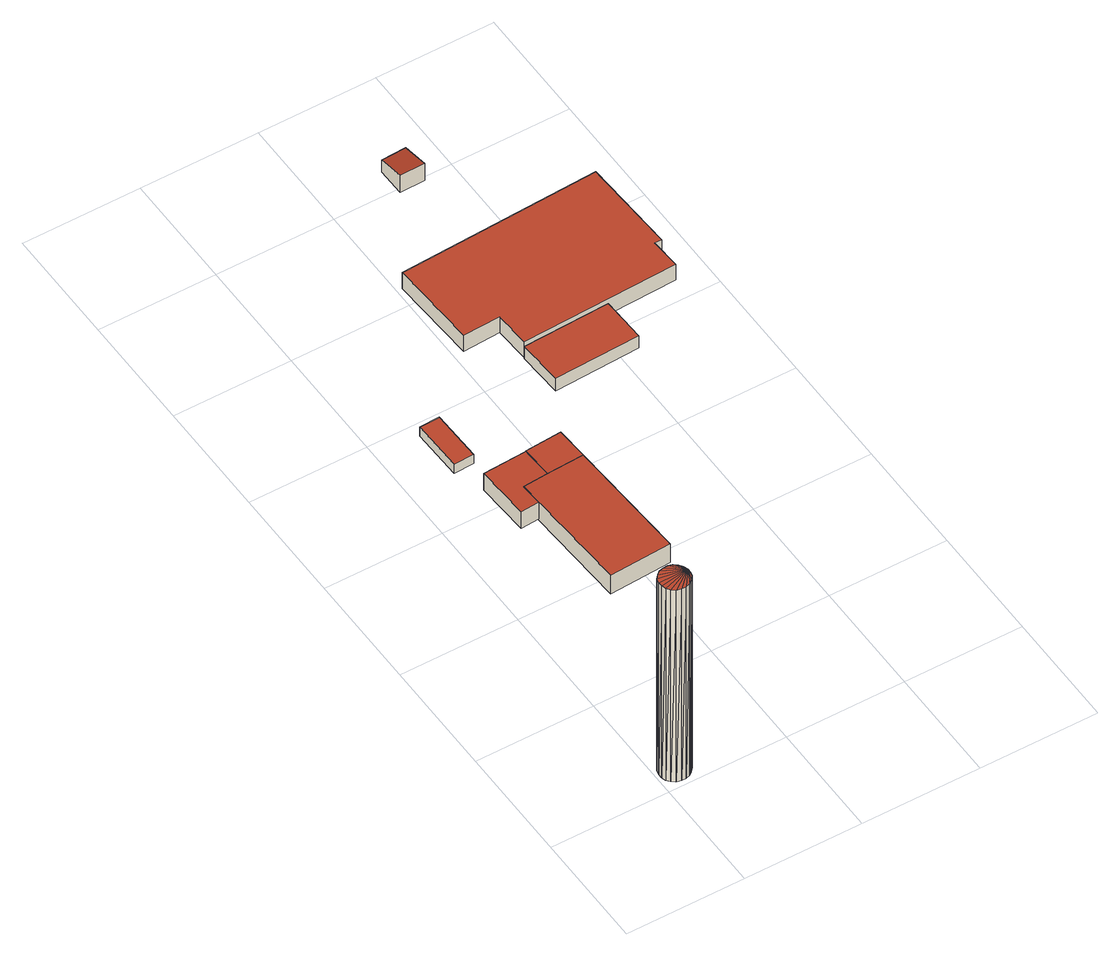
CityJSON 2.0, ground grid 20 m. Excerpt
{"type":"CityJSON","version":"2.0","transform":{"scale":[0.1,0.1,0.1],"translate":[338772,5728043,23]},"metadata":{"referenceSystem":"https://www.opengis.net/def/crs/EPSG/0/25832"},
"CityObjects":{
"building1":{"type":"Building","attributes":{"Geometrietyp2DReferenz":"1000","Gemeindeschluessel":"05170048","function":"51002_1251","roofType":"1000","measuredHeight":40.18},"geometry":[{"type":"Solid","lod":"2","boundaries":[[[[0,1,2]],[[1,3,2]],[[4,5,0]],[[5,1,0]],[[6,7,4]],[[7,5,4]],[[8,9,6]],[[9,7,6]],[[10,11,8]],[[11,9,8]],[[12,13,10]],[[13,11,10]],[[14,15,12]],[[15,13,12]],[[16,17,14]],[[17,15,14]],[[18,19,16]],[[19,17,16]],[[20,21,18]],[[21,19,18]],[[22,23,20]],[[23,21,20]],[[24,25,22]],[[25,23,22]],[[26,27,24]],[[27,25,24]],[[28,29,26]],[[29,27,26]],[[30,31,28]],[[31,29,28]],[[32,33,30]],[[33,31,30]],[[34,35,32]],[[35,33,32]],[[36,37,34]],[[37,35,34]],[[38,39,36]],[[39,37,36]],[[2,3,38]],[[3,39,38]],[[19,21,17]],[[21,23,17]],[[23,25,17]],[[25,27,17]],[[27,29,17]],[[29,31,17]],[[31,33,17]],[[33,35,17]],[[35,37,17]],[[37,39,17]],[[39,3,17]],[[3,1,17]],[[1,5,17]],[[5,7,17]],[[7,9,17]],[[9,11,17]],[[11,13,17]],[[13,15,17]],[[20,18,22]],[[18,16,22]],[[16,14,22]],[[14,12,22]],[[12,10,22]],[[10,8,22]],[[8,6,22]],[[6,4,22]],[[4,0,22]],[[0,2,22]],[[2,38,22]],[[38,36,22]],[[36,34,22]],[[34,32,22]],[[32,30,22]],[[30,28,22]],[[28,26,22]],[[26,24,22]]]],"semantics":{"surfaces":[{"type":"WallSurface"},{"type":"GroundSurface"},{"type":"RoofSurface"}],"values":[[0,0,0,0,0,0,0,0,0,0,0,0,0,0,0,0,0,0,0,0,0,0,0,0,0,0,0,0,0,0,0,0,0,0,0,0,0,0,0,0,1,1,1,1,1,1,1,1,1,1,1,1,1,1,1,1,1,1,2,2,2,2,2,2,2,2,2,2,2,2,2,2,2,2,2,2]]}}]},
"building2":{"type":"Building","attributes":{"Geometrietyp2DReferenz":"3000","Gemeindeschluessel":"05170048","function":"31001_1210","roofType":"1000","measuredHeight":3.56},"address":[{"country":"Germany","locality":"Wesel","thoroughfareNumber":"82","thoroughfareName":"Wurmflakstraße"}],"geometry":[{"type":"Solid","lod":"2","boundaries":[[[[40,41,42,43]],[[44,45,41,40]],[[46,47,45,44]],[[48,49,47,46]],[[50,51,49,48]],[[43,42,51,50]],[[48,46,44,40,43,50]],[[41,45,47,49,51,42]]]],"semantics":{"surfaces":[{"type":"WallSurface"},{"type":"RoofSurface"},{"type":"GroundSurface"}],"values":[[0,0,0,0,0,0,1,2]]}}]},
"building3":{"type":"Building","attributes":{"Geometrietyp2DReferenz":"3000","Gemeindeschluessel":"05170048","function":"51009_1610","roofType":"1000","measuredHeight":1.95},"geometry":[{"type":"Solid","lod":"2","boundaries":[[[[52,53,54,55]],[[56,57,53,52]],[[58,59,57,56]],[[55,54,59,58]],[[56,52,55,58]],[[53,57,59,54]]]],"semantics":{"surfaces":[{"type":"WallSurface"},{"type":"RoofSurface"},{"type":"GroundSurface"}],"values":[[0,0,0,0,1,2]]}}]},
"building4":{"type":"Building","attributes":{"Geometrietyp2DReferenz":"3000","Gemeindeschluessel":"05170048","function":"31001_1210","roofType":"1000","measuredHeight":3.79},"address":[{"country":"Germany","locality":"Wesel","thoroughfareNumber":"82","thoroughfareName":"Wurmflakstraße"}],"geometry":[{"type":"Solid","lod":"2","boundaries":[[[[60,61,62,63]],[[64,65,61,60]],[[66,67,65,64]],[[68,69,67,66]],[[70,71,69,68]],[[63,62,71,70]],[[68,66,64,60,63,70]],[[61,65,67,69,71,62]]]],"semantics":{"surfaces":[{"type":"WallSurface"},{"type":"RoofSurface"},{"type":"GroundSurface"}],"values":[[0,0,0,0,0,0,1,2]]}}]},
"building5":{"type":"Building","attributes":{"Geometrietyp2DReferenz":"3000","Gemeindeschluessel":"05170048","function":"51009_1610","roofType":"1000","measuredHeight":3.51},"geometry":[{"type":"Solid","lod":"2","boundaries":[[[[64,72,73,74]],[[60,75,72,64]],[[76,77,75,60]],[[74,73,77,76]],[[60,64,74,76]],[[72,75,77,73]]]],"semantics":{"surfaces":[{"type":"WallSurface"},{"type":"RoofSurface"},{"type":"GroundSurface"}],"values":[[0,0,0,0,1,2]]}}]},
"building6":{"type":"Building","attributes":{"Geometrietyp2DReferenz":"3000","Gemeindeschluessel":"05170048","function":"51009_1610","roofType":"1000","measuredHeight":2.54},"geometry":[{"type":"Solid","lod":"2","boundaries":[[[[78,79,80,81]],[[82,83,79,78]],[[84,85,83,82]],[[81,80,85,84]],[[82,78,81,84]],[[79,83,85,80]]]],"semantics":{"surfaces":[{"type":"WallSurface"},{"type":"RoofSurface"},{"type":"GroundSurface"}],"values":[[0,0,0,0,1,2]]}}]},
"building7":{"type":"Building","attributes":{"Geometrietyp2DReferenz":"3000","Gemeindeschluessel":"05170048","function":"31001_2700","roofType":"1000","measuredHeight":3.33},"address":[{"country":"Germany","locality":"Wesel","thoroughfareNumber":"82","thoroughfareName":"Wurmflakstraße"}],"geometry":[{"type":"Solid","lod":"2","boundaries":[[[[86,87,88,89]],[[90,91,87,86]],[[92,93,91,90]],[[94,95,93,92]],[[96,97,95,94]],[[98,99,97,96]],[[100,101,99,98]],[[89,88,101,100]],[[98,96,94,92,90,86,89,100]],[[87,91,93,95,97,99,101,88]]]],"semantics":{"surfaces":[{"type":"WallSurface"},{"type":"RoofSurface"},{"type":"GroundSurface"}],"values":[[0,0,0,0,0,0,0,0,1,2]]}}]},
"building8":{"type":"Building","attributes":{"Geometrietyp2DReferenz":"3000","Gemeindeschluessel":"05170048","function":"51009_1610","roofType":"2100","measuredHeight":3.55},"geometry":[{"type":"Solid","lod":"2","boundaries":[[[[102,103,104,105]],[[106,107,103,102]],[[108,109,107,106]],[[105,104,109,108]],[[106,102,105,108]],[[103,107,109,104]]]],"semantics":{"surfaces":[{"type":"WallSurface"},{"type":"RoofSurface"},{"type":"GroundSurface"}],"values":[[0,0,0,0,1,2]]}}]}
},
"vertices":[
[5,26,409],[5,26,7],[7,19,409],[7,19,7],[5,34,409],[5,34,7],[7,42,409],[7,42,7],[12,48,409],[12,48,7],[18,53,409],[18,53,7],[26,55,409],[26,55,7],[34,55,409],[34,55,7],[41,53,409],[41,53,7],[47,48,409],[47,48,7],[52,42,409],[52,42,7],[54,34,409],[54,34,7],[54,26,409],[54,26,7],[52,19,409],[52,19,7],[47,13,409],[47,13,7],[41,8,409],[41,8,7],[34,6,409],[34,6,7],[26,6,409],[26,6,7],[18,8,409],[18,8,7],[12,13,409],[12,13,7],
[94,637,41],[94,637,6],[99,545,6],[99,545,41],[168,641,41],[168,641,6],[171,587,41],[171,587,6],[128,584,41],[128,584,6],[130,547,41],[130,547,6],
[110,688,25],[110,688,6],[108,776,6],[108,776,25],[76,687,25],[76,687,6],[74,775,25],[74,775,6],
[171,587,42],[171,587,4],[128,584,4],[128,584,42],[233,590,42],[233,590,4],[244,376,42],[244,376,4],[139,370,42],[139,370,4],[130,547,42],[130,547,4],
[233,590,7],[230,645,7],[230,645,42],[171,587,7],[168,641,42],[168,641,7],
[432,753,29],[432,753,3],[429,830,3],[429,830,29],[287,747,29],[287,747,3],[283,824,29],[283,824,3],
[209,1032,38],[209,1032,5],[217,881,5],[217,881,38],[548,1049,38],[548,1049,5],[556,886,38],[556,886,5],[544,886,38],[544,886,5],[547,835,38],[547,835,5],[283,824,38],[283,824,5],[280,884,38],[280,884,5],
[350,1193,40],[350,1193,4],[349,1242,4],[349,1242,29],[308,1192,40],[308,1192,4],[307,1240,29],[307,1240,4]
]}
